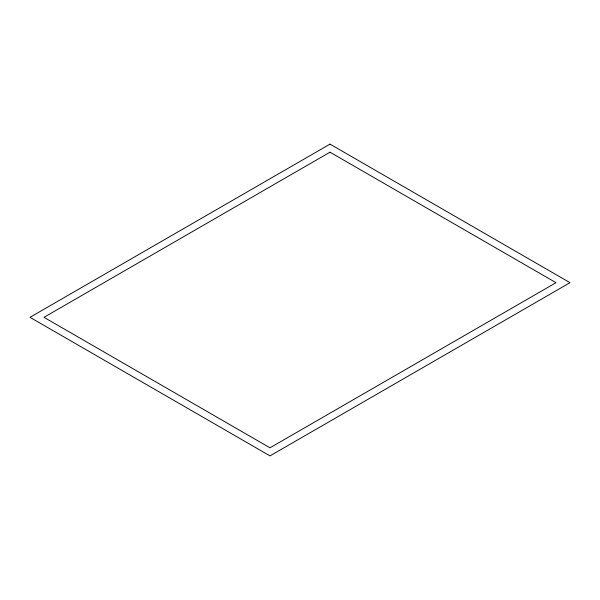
<?xml version="1.0" encoding="UTF-8"?>
<svg xmlns="http://www.w3.org/2000/svg" width="600" height="600" viewBox="0 0 600 600"><rect width="100%" height="100%" fill="white"/><g stroke="black" fill="none" stroke-linecap="round" stroke-linejoin="round"><path stroke-width="0.9" d="M330 144.12L30 317.317L270 455.88L570 282.683L330 144.12M330 152.19L43.98 317.317L270 447.81L556.02 282.683L330 152.19"/></g></svg>
